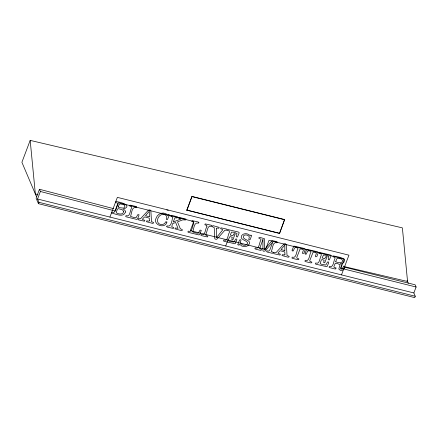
<?xml version="1.0" encoding="UTF-8"?>
<svg xmlns="http://www.w3.org/2000/svg" width="438" height="438" viewBox="0 0 438 438"><rect width="100%" height="100%" fill="white"/><g stroke="black" fill="none" stroke-linecap="round" stroke-linejoin="round"><path stroke-width="0.66" d="M344.334 266.622L407.559 281.486L402.38 227.875L30.178 140.384L21.9 162.284L36.54 196.782M113.765 208.691L39.464 189.276L36.102 198.173L38.44 203.675L414.742 297.616L415.257 296.252L413.855 292.951L416.1 287.01L415.164 284.81L343.868 267.01M38.44 203.675L38.955 202.318L37.553 199.011L40.4 191.477L39.464 189.276M109.922 217.078L117.368 197.363L348.938 255.173L341.492 274.883M186.807 210.109L191.981 196.421L284.612 219.547L279.532 233.454L186.807 210.109L278.776 233.071M186.906 210.333L191.981 196.421M225.707 245.981L227.946 240.04M284.612 219.547L279.532 233.454M38.018 194.62L35.358 193.996L30.178 140.384M166.796 209.917L168.236 210.273M192.074 196.64L284.705 219.766M416.1 287.01L340.841 268.226L344.29 259.099L269.025 240.309L265.581 249.436L190.316 230.651L193.766 221.524L118.506 202.734L115.358 211.061L40.4 191.477M37.553 199.011L413.855 292.951M38.955 202.318L415.257 296.252M407.028 280.243L408.309 283.255M262.953 239.509L262.899 250.333L263.096 250.963L263.829 251.292L265.22 250.914L272.874 241.875L269.786 250.043L268.74 251.116L266.895 250.848L266.523 251.242L267.103 252.014L272.277 253.306L273.389 252.896L273.383 252.441L271.297 251.505C272.732 248.97 272.469 241.13 277.035 242.783L277.396 242.126L276.646 241.562L272.047 240.615L264.508 249.561L264.557 238.776L259.98 237.401L258.989 237.533L258.836 238.239L260.922 239.17L260.813 240.21C259.159 242.542 259.553 249.742 255.201 247.93L254.823 248.57L255.573 249.134L260.544 250.372L261.585 249.972L261.557 249.468L259.657 248.554L262.953 239.509M118.359 206.736L118.353 207.163L119.344 207.645L123.374 208.11L124.288 207.656L124.956 205.997L123.817 204.71L119.913 203.862L118.999 204.902L118.359 206.736M336.023 268.051L335.623 268.948L334.906 268.937L329.672 267.629L329.075 267.311L329.349 266.413C333.723 268.275 333.318 261.043 334.977 258.727L334.851 257.358L333.033 256.734L333.395 255.896C336.86 256.887 340.961 256.953 343.934 259.159C345.626 261.486 342.658 264.426 340.129 263.616L341.503 264.798L340.698 268.363L340.928 269.102L342.171 269.091L343.606 266.156L344.832 266.337C344.794 269.211 341.596 272.19 339.105 269.425L338.902 268.664L339.91 265.242L339.735 264.574L337.725 263.665L335.278 263.238L333.909 266.507L334.008 267.246L336.023 268.051M149.44 220.402L149.134 221.201L146.801 220.834L146.445 221.71L152.61 223.391L153.607 222.997L153.574 222.531L151.493 221.633L150.869 210.886L149.905 209.846L148.345 210.256L140.543 218.748L138.43 218.765L138.063 219.175L138.643 219.942L144.485 221.228L144.841 220.347L142.558 219.537L142.52 219.071L144.48 216.98L145.082 216.996L149.227 218.108L149.44 220.402M284.968 254.232L284.662 255.031L282.329 254.664L281.979 255.546L288.144 257.226L289.14 256.832L289.102 256.367L287.021 255.469L286.403 244.722L285.434 243.681L283.873 244.092L276.071 252.584L273.958 252.6L273.597 253.005L274.172 253.777L280.013 255.058L280.369 254.182L278.092 253.367L278.048 252.901L280.008 250.81L280.616 250.832L284.755 251.938L284.968 254.232M216.334 228.882L216.399 237.686L222.619 230.01L222.603 229.468L220.582 228.713L220.916 227.815L226.627 229.079L227.152 229.873L226.796 230.268L224.875 230.207L217.314 238.803L216.158 239.389L214.965 238.918L214.702 238.152L214.231 227.596L212.123 226.621L212.096 226.112L213.147 225.69L219.214 227.382L218.869 228.28L216.788 228.028L216.334 228.882M237.96 244.284L237.949 244.875L239.055 245.176C239.767 242.657 241.124 246.78 242.97 246.309C245.039 246.857 247.623 246.495 248.91 244.618C252.463 239.455 240.867 240.172 243.747 235.617C245.285 234.429 247.645 234.932 248.948 236.246L249.299 237.1L248.746 239.57L249.622 239.925L250.344 239.247L251.62 235.37L250.635 235.102L250.191 235.814C248.357 233.197 243.692 232.824 241.716 235.463C239.175 240.002 246.441 239.865 247.656 242.849L246.933 244.535C243.818 246.868 238.863 243.747 241.02 240.04L240.139 239.657L239.427 240.281L237.96 244.284M166.911 222.055C165.476 229.255 152.353 225.044 156.152 218.031C157.362 214.187 161.961 211.861 165.69 213.624C167.212 214.062 167.672 216.755 168.345 214.385L169.342 214.675L169.309 215.261L167.42 219.608L166.276 219.329L166.56 218.108A2.792 2.48 -23 0 0 166.407 215.846C162.651 211.587 156.689 216.815 157.56 221.469C158.233 225.488 164.633 225.619 165.706 221.754L166.911 222.055M235.135 233.947L232.863 239.898L231.79 239.597L232.26 237.292L230.049 236.586L229.337 237.363L228.28 240.544L229.413 241.294L233.952 242.094L235.754 238.973L236.695 239.049L236.849 239.904L235.102 243.802L224.07 241.272L223.489 240.955L223.769 240.057C228.143 241.918 227.738 234.686 229.397 232.37L229.266 231.018L227.448 230.393L227.804 229.539L238.425 232.025L239.247 232.72L237.467 237.029L236.394 236.69L236.98 233.443L234.089 232.288L231.565 232.102L230.295 235.031L232.819 235.77L234.04 233.662L235.135 233.947M327 256.882L324.733 262.827L323.655 262.532L324.125 260.227L321.914 259.515L321.207 260.298L320.151 263.479L321.284 264.229L325.817 265.028L327.624 261.908L328.566 261.984L328.719 262.838L326.967 266.731L315.94 264.202L315.355 263.89L315.634 262.986C320.008 264.853 319.609 257.621 321.268 255.305L321.136 253.952L319.313 253.328L319.669 252.469L330.29 254.954L331.117 255.655L329.338 259.964L328.259 259.625L328.85 256.378L325.954 255.223L323.436 255.036L322.165 257.966L324.689 258.705L325.905 256.591L327 256.882M335.787 261.415L335.771 261.82C337.851 262.663 342.527 263.955 342.653 260.38L341.437 258.995L337.72 258.168L336.773 258.869L335.787 261.415M292.113 250.076L292.255 250.93L293.268 250.936L294.571 247.963L295.535 247.541A5.568 4.949 -23 0 1 297.462 248.023L297.971 248.822C296.187 251.166 296.767 258.907 292.201 257.161L291.932 258.042L292.551 258.365L297.763 259.668L298.754 259.542L298.864 258.853L297.035 258.217L296.761 257.44L299.997 249.255L300.895 248.866L303.233 249.704L303.293 250.7L302.472 252.529L302.417 253.224L302.915 253.586L303.977 253.076L305.412 249.162L304.607 248.527L293.827 246.052L292.113 250.076M305.094 253.317L305.237 254.171L306.244 254.177L307.553 251.204L308.516 250.777A5.568 4.949 -23 0 1 310.438 251.259L310.953 252.064C309.168 254.407 309.748 262.148 305.182 260.396L304.914 261.283L305.527 261.606L310.745 262.904L311.736 262.778L311.845 262.088L310.016 261.459L309.743 260.676L312.973 252.496L313.871 252.107L316.209 252.945L316.274 253.941L315.448 255.77L315.398 256.465L315.897 256.827L316.959 256.318L318.388 252.403L317.583 251.762L306.803 249.293L305.094 253.317M149.309 216.492L149.002 216.722L145.515 215.682L149.287 211.253L149.309 216.492M284.842 250.328L284.53 250.552L281.043 249.512L284.815 245.083L284.842 250.328M123.669 211.28C123.576 215.074 118.682 214.259 116.459 212.923L116.3 212.364L117.258 209.501L118.112 208.63L122.262 209.703L123.669 211.28M136.672 206.993L136.289 207.634C131.723 205.953 131.69 213.574 130.54 216.421L134.061 217.549L136.059 217.697L137.888 214.554L139.07 214.828L137.658 218.825L136.798 219.411L126.275 216.854L125.69 216.542L125.969 215.644C130.404 217.582 129.867 210.169 131.603 207.957L131.471 206.605L129.648 205.98L130.009 205.126L135.939 206.44L136.672 206.993M166.807 226.309L166.862 226.824L167.491 227.147L173.415 228.461L173.782 227.607L171.773 226.769L172.304 224.322L172.594 223.615L175.654 222.482L178.014 228.384L175.299 227.957L174.948 228.85L181.387 230.612L182.405 230.224L182.389 229.736L180.297 228.713L177.505 221.885L182.756 219.854L185.619 219.969L185.936 219.082L179.076 217.363L178.704 218.239L180.85 219.055L173.196 222.022L174.937 217.834L176.936 217.965L177.784 217.549L177.74 217.04L177.16 216.728L171.893 215.436L170.908 215.562L170.749 216.279L172.846 217.204C171.751 220.106 171.592 227.503 167.119 225.931L166.807 226.309M198.874 222.52L198.496 223.166C193.93 221.486 193.892 229.107 192.742 231.948L196.268 233.076L198.261 233.224L200.089 230.081L201.272 230.361L199.865 234.352L199 234.938L188.477 232.386L187.897 232.069L188.176 231.171C192.605 233.109 192.068 225.696 193.804 223.484L193.673 222.132L191.855 221.508L192.216 220.653L198.146 221.967L198.874 222.52M125.498 212.008C123.467 218.036 115.829 213.936 111.602 213.01L111.871 212.123L113.825 212.463L114.865 211.406L117.652 203.851L117.379 203.068L115.522 202.46L115.928 201.611C119.881 201.792 133.256 205.542 123.368 209.09L125.131 210.579L125.498 212.008M206.928 226.145L206.78 226.725C205.126 229.041 205.526 236.274 201.151 234.407L200.878 235.31L201.475 235.628L207.442 236.947L207.842 236.082L205.991 235.469L205.865 234.106C207.513 231.768 207.119 224.623 211.472 226.402L211.757 225.532L211.143 225.214L205.198 223.895L204.831 224.749L206.654 225.373L206.928 226.145"/></g></svg>
